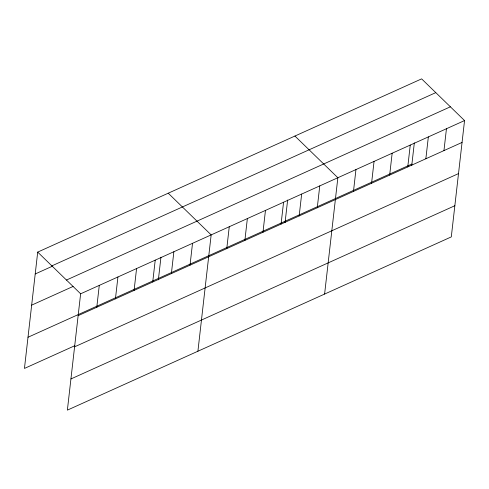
<?xml version="1.0" encoding="UTF-8"?>
<svg xmlns="http://www.w3.org/2000/svg" width="489" height="489" viewBox="0 0 489 489"><rect width="100%" height="100%" fill="white"/><g stroke="black" fill="none" stroke-linecap="round" stroke-linejoin="round"><path stroke-width="0.73" d="M37.702 252.104L80.63 293.797L67.378 410.13L451.298 236.896L464.55 120.569L421.622 78.87L37.702 252.104L24.45 368.431L74.866 345.686M96.785 307.245L99.279 285.38M115.435 298.834L117.928 276.97M134.084 290.417L136.572 268.553M152.733 282.006L155.221 260.142M158.363 279.842L160.948 257.19M171.376 273.589L173.87 251.725M190.025 265.179L192.519 243.314M197.911 351.23L211.162 234.897L168.234 193.204M226.774 248.595L229.262 226.731M244.873 240.429L247.361 218.565M262.972 232.263L265.46 210.398M281.071 224.096L283.559 202.232M285.056 222.678L287.636 200.025M299.17 215.93L301.658 194.066M317.269 207.764L319.757 185.899M324.604 294.066L337.856 177.733L294.928 136.04M353.468 191.431L355.955 169.567M371.567 183.265L374.054 161.401M389.666 175.099L392.154 153.234M407.765 166.932L410.253 145.068M411.75 165.514L414.33 142.861M425.858 158.766L428.352 136.902M443.957 150.6L446.451 128.735M51.871 265.863L435.791 92.629M35.214 273.968L52.482 266.175M66.467 280.038L450.381 106.81M31.663 305.142L73.099 286.444M80.63 293.797L464.55 120.569M28.001 337.257L411.921 164.029M78.142 315.662L462.056 142.433M74.591 346.835L458.505 173.607M70.929 378.957L454.849 205.722"/></g></svg>
